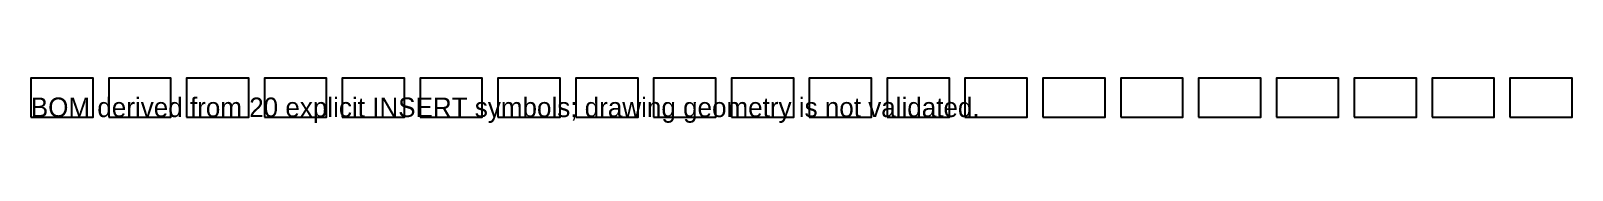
# Model space of a CAD drawing. Header units: metres. Extents: x 0 to 198, y -1 to 5.
import ezdxf

# ---------------------------------------------------------------- set-up
doc = ezdxf.new("R2010")
doc.units = ezdxf.units.M

# ---------------------------------------------------------------- blocks, each defined once
blk = doc.blocks.new('SLS-BRACKET-REV-C')
blk.add_lwpolyline([(0, 0), (8, 0), (8, 5), (0, 5)], close=True)

msp = doc.modelspace()

# ---------------------------------------------------------------- block references
for p in [(0, 0), (10, 0), (20, 0), (30, 0), (40, 0), (50, 0), (60, 0), (70, 0), (80, 0), (90, 0), (100, 0), (110, 0), (120, 0), (130, 0), (140, 0), (150, 0), (160, 0), (170, 0), (180, 0), (190, 0)]:
    msp.add_blockref('SLS-BRACKET-REV-C', p)

# ---------------------------------------------------------------- texts
msp.add_text('BOM derived from 20 explicit INSERT symbols; drawing geometry is not validated.', height=2.5).set_placement((0, 0))

doc.saveas('drawing.dxf')
